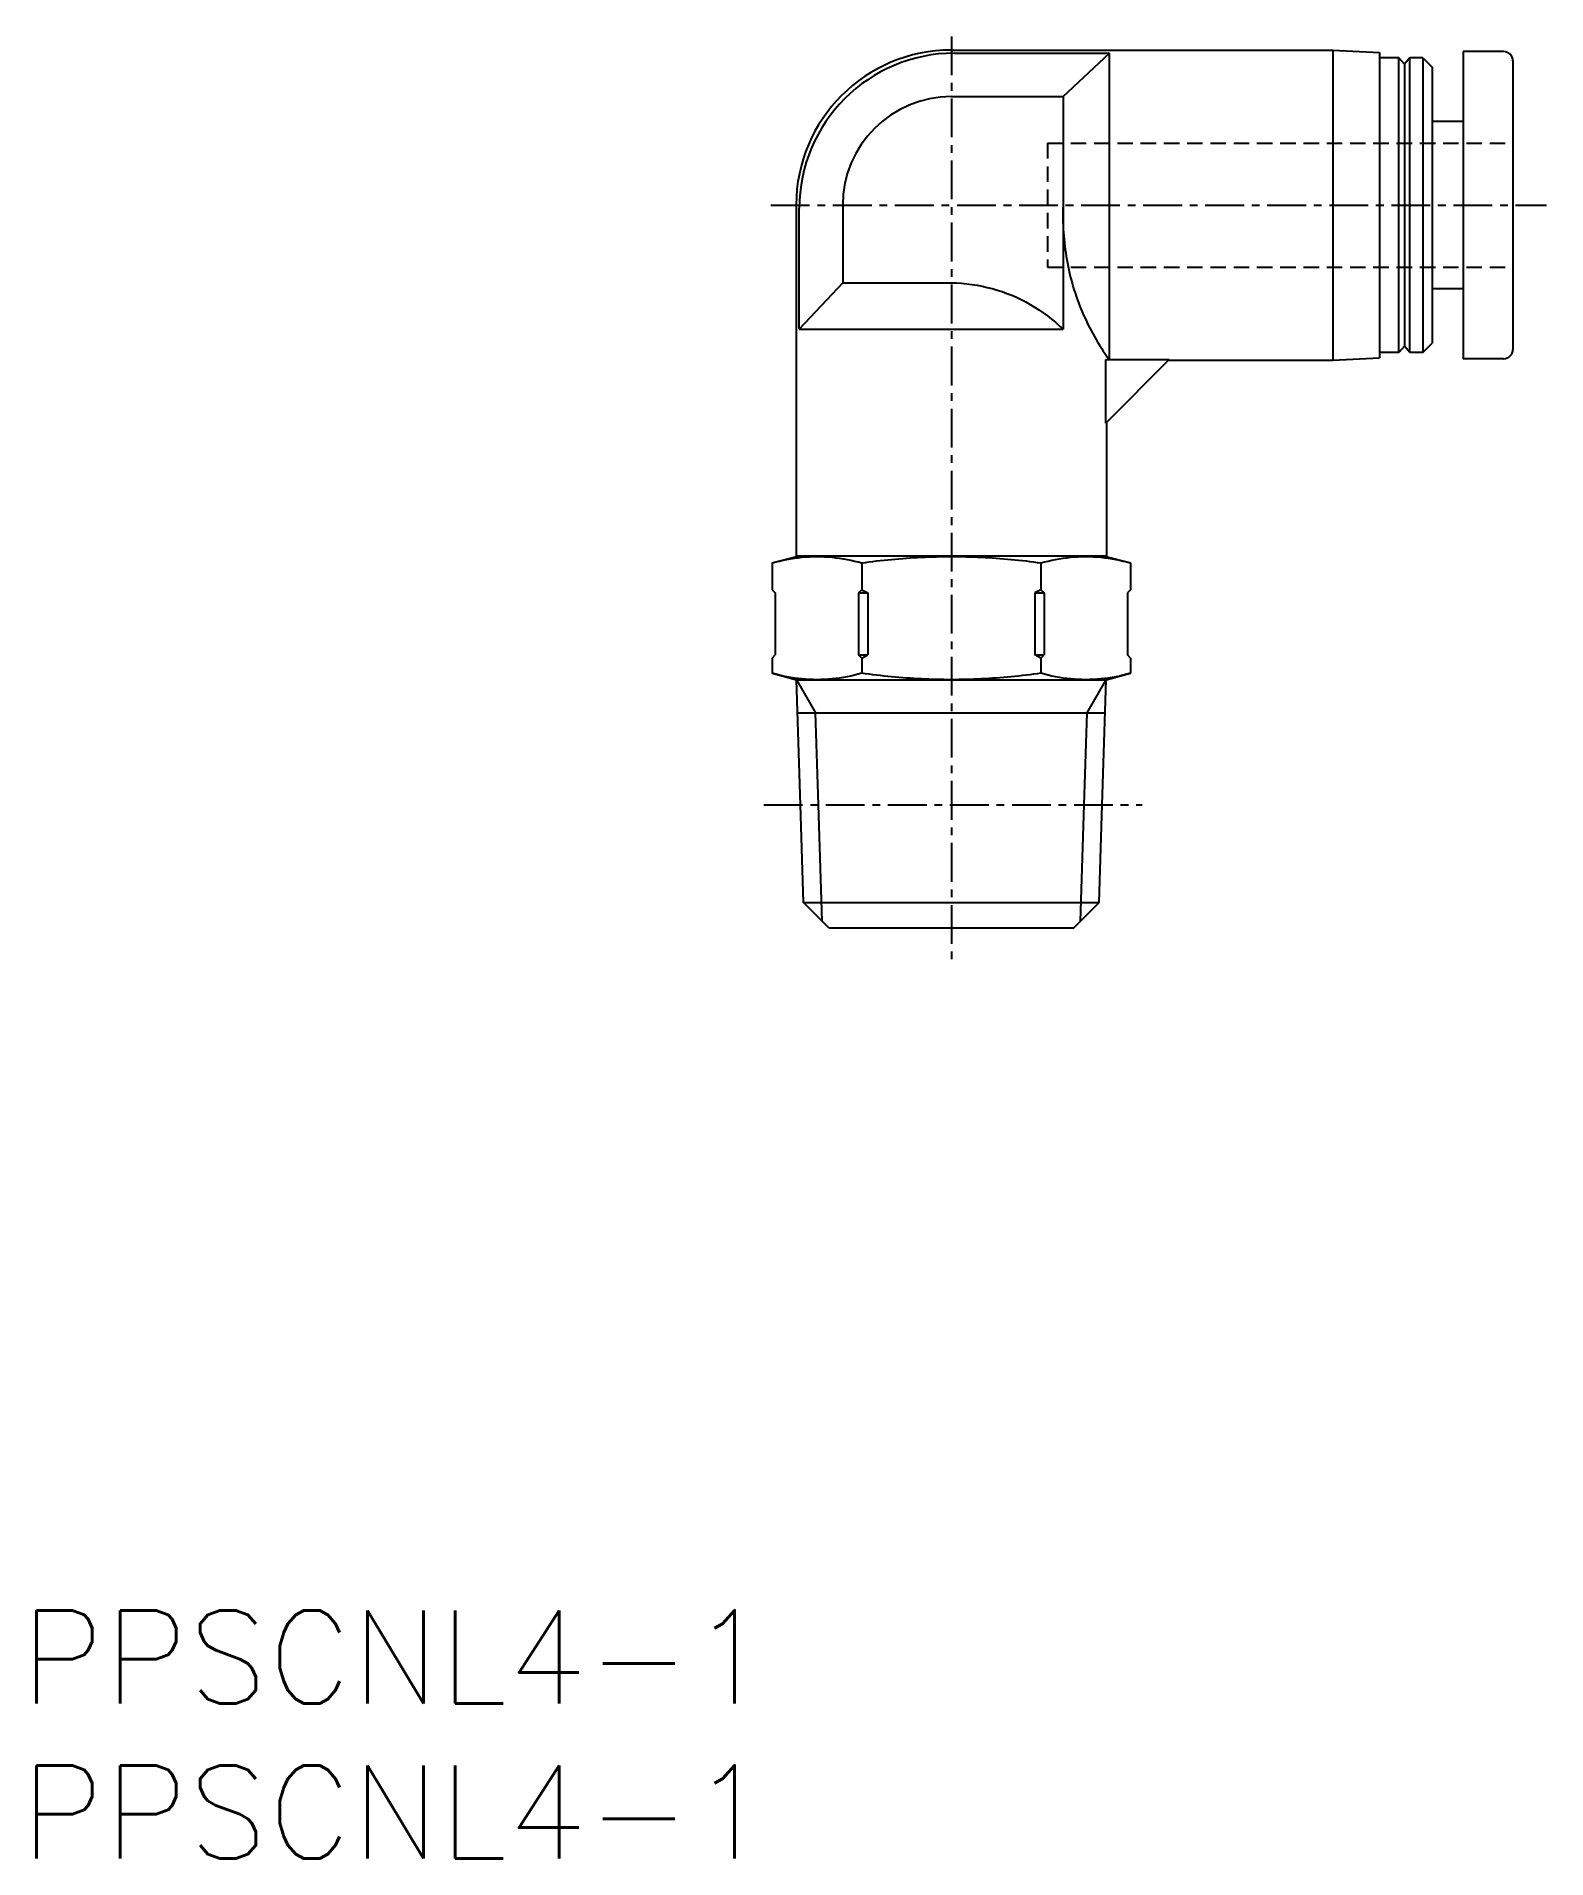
# Model space of a CAD drawing. Extents: x 0.5 to 49.2, y 0 to 58.7.
import ezdxf

# ---------------------------------------------------------------- set-up
doc = ezdxf.new("R2010")
doc.units = 0
doc.linetypes.add('CENTER', pattern=[2, 1.25, -0.25, 0.25, -0.25])
doc.linetypes.add('DASHED', pattern=[0.75, 0.5, -0.25])
doc.layers.get('0').update_dxf_attribs({"linetype": 'CONTINUOUS'})
doc.layers.add('CENTER', color=1, linetype='CENTER')
doc.styles.get("Standard").update_dxf_attribs({"font": 'txt.shx'})

# ---------------------------------------------------------------- blocks, each defined once
blk = doc.blocks.new('*U7')
at = {"color": 7, "linetype": 'CONTINUOUS'}
blk.add_text('PPSCNL4-1', height=3, dxfattribs=at).set_placement((0, 0))
blk = doc.blocks.new('*U8')
at = {"color": 7, "linetype": 'CONTINUOUS'}
blk.add_text('PPSCNL4-1', height=3, dxfattribs=at).set_placement((0, 5))

msp = doc.modelspace()

# ---------------------------------------------------------------- linework, layer by layer
at = {"color": 7, "linetype": 'CONTINUOUS'}
for p, q in [((30, 58.3), (42.3, 58.3)), ((30.101, 58.199), (35.1, 58.199)), ((33.6, 56.8), (35.1, 58.199)), ((35.1, 48.325), (35.1, 58.199)), ((42.3, 58.3), (43.8, 58.221)), ((42.3, 58.3), (42.3, 48.3)), ((43.8, 58.221), (43.8, 48.379)), ((47.8, 58.25), (46.5, 58.25)), ((46.5, 58.25), (46.5, 48.35)), ((44.425, 58.05), (43.8, 58.05)), ((44.6, 57.85), (44.425, 58.05)), ((44.425, 48.55), (44.425, 58.05)), ((44.775, 58.05), (44.6, 57.85)), ((44.6, 57.85), (44.6, 48.75)), ((44.775, 48.55), (44.775, 58.05)), ((45.2, 58.05), (44.775, 58.05)), ((45.2, 58.05), (45.2, 48.55)), ((45.2, 58.05), (45.5, 57.75)), ((45.5, 57.75), (45.5, 48.85)), ((48.1, 57.95), (48.1, 48.65)), ((30, 56.8), (33.6, 56.8)), ((33.6, 56.8), (33.6, 49.3)), ((46.5, 56), (45.5, 56)), ((25, 53.3), (25, 42)), ((25.101, 49.3), (25.101, 53.199)), ((26.5, 53.3), (26.5, 50.8)), ((26.5, 50.8), (25.101, 49.3)), ((26.5, 50.8), (30, 50.8)), ((46.5, 50.6), (45.5, 50.6)), ((25.101, 49.3), (33.6, 49.3)), ((45.2, 48.55), (45.5, 48.85)), ((37.025, 48.325), (34.975, 46.275)), ((34.975, 48.325), (37.025, 48.325)), ((34.975, 46.275), (34.975, 48.325)), ((37, 48.3), (42.3, 48.3)), ((42.3, 48.3), (43.8, 48.379)), ((44.425, 48.55), (43.8, 48.55)), ((44.6, 48.75), (44.425, 48.55)), ((44.775, 48.55), (44.6, 48.75)), ((45.2, 48.55), (44.775, 48.55)), ((47.8, 48.35), (46.5, 48.35)), ((35, 46.3), (35, 42)), ((24.226, 41.766), (25.1, 42)), ((24.226, 41.766), (24.226, 40.9)), ((25, 42), (35, 42)), ((27.113, 41.766), (27.113, 40.9)), ((32.887, 41.766), (32.887, 40.9)), ((34.9, 42), (35.773, 41.766)), ((35.773, 41.766), (35.773, 40.9)), ((24.226, 40.9), (24.326, 40.8)), ((24.326, 40.8), (24.326, 38.8)), ((27.113, 40.9), (27.013, 40.8)), ((27.013, 40.8), (27.313, 40.8)), ((27.013, 40.8), (27.013, 38.8)), ((27.113, 40.9), (27.313, 40.8)), ((27.313, 40.8), (27.313, 38.8)), ((32.887, 40.9), (32.687, 40.8)), ((32.687, 40.8), (32.687, 38.8)), ((32.687, 40.8), (32.987, 40.8)), ((32.887, 40.9), (32.987, 40.8)), ((32.987, 40.8), (32.987, 38.8)), ((35.773, 40.9), (35.674, 40.8)), ((35.674, 40.8), (35.674, 38.8)), ((24.226, 38.7), (24.326, 38.8)), ((27.013, 38.8), (27.313, 38.8)), ((27.113, 38.7), (27.013, 38.8)), ((27.113, 38.7), (27.313, 38.8)), ((32.887, 38.7), (32.687, 38.8)), ((32.687, 38.8), (32.987, 38.8)), ((32.887, 38.7), (32.987, 38.8)), ((35.773, 38.7), (35.674, 38.8)), ((24.226, 38.7), (24.226, 38.21)), ((24.226, 38.21), (25.01, 38)), ((27.113, 38.7), (27.113, 38.21)), ((32.887, 38.7), (32.887, 38.21)), ((34.99, 38), (35.773, 38.21)), ((35.773, 38.7), (35.773, 38.21)), ((25.01, 38), (34.99, 38)), ((25.136, 33.97), (25.01, 38)), ((25.01, 38), (25.624, 36.936)), ((34.376, 36.936), (34.99, 38)), ((34.864, 33.97), (34.99, 38)), ((25.043, 36.936), (34.957, 36.936)), ((25.717, 33.97), (25.624, 36.936)), ((34.283, 33.97), (34.376, 36.936)), ((25.235, 30.815), (25.136, 33.97)), ((25.834, 30.216), (25.717, 33.97)), ((34.166, 30.216), (34.283, 33.97)), ((34.765, 30.815), (34.864, 33.97)), ((25.235, 30.815), (34.765, 30.815)), ((26.05, 30), (25.235, 30.815)), ((33.95, 30), (34.765, 30.815)), ((26.05, 30), (33.95, 30))]:
    msp.add_line(p, q, dxfattribs=at)
at = {"color": 3, "linetype": 'DASHED'}
for p, q in [((33.1, 55.3), (48.1, 55.3)), ((33.1, 55.3), (33.1, 51.3)), ((33.1, 51.3), (48.1, 51.3))]:
    msp.add_line(p, q, dxfattribs=at)
at = {"color": 7, "linetype": 'CONTINUOUS'}
for points in [[(33.6, 53.3, 0.052044), (33.72, 51.544, 0.057919), (34.219, 49.857, 0.053732), (35.083, 48.323)], [(30, 50.8, -0.058645), (31.315, 50.61, -0.066883), (32.541, 50.1, -0.059122), (33.6, 49.3)], [(24.226, 41.766, -0.045554), (25.182, 41.949, -0.049101), (26.157, 41.949, -0.045571), (27.113, 41.766)], [(27.113, 41.766, -0.023632), (29.034, 41.95, -0.024096), (30.966, 41.95, -0.023634), (32.887, 41.766)], [(32.887, 41.766, -0.045554), (33.842, 41.949, -0.049101), (34.817, 41.949, -0.045571), (35.773, 41.766)], [(27.113, 38.21, -0.045554), (26.158, 38.027, -0.049101), (25.183, 38.027, -0.045571), (24.226, 38.21)], [(32.887, 38.21, -0.023632), (30.966, 38.026, -0.024096), (29.034, 38.026, -0.023634), (27.113, 38.21)], [(35.773, 38.21, -0.045554), (34.818, 38.027, -0.049101), (33.843, 38.027, -0.045571), (32.887, 38.21)]]:
    msp.add_lwpolyline(points, format="xyb", dxfattribs=at)
for centre, radius, start, end in [((30, 53.3), 5, 90, 180), ((30.101, 53.199), 5, 90, 180), ((47.8, 57.95), 0.3, 0, 90), ((30, 53.3), 3.5, 90, 180), ((47.8, 48.65), 0.3, 270, 0)]:
    msp.add_arc(centre, radius, start, end, dxfattribs=at)
at = {"layer": 'CENTER', "color": 1, "linetype": 'CENTER'}
for p, q in [((30, 58.739), (30, 28.765)), ((24.184, 53.3), (49.183, 53.3)), ((23.956, 33.97), (36.154, 33.97))]:
    msp.add_line(p, q, dxfattribs=at)

# ---------------------------------------------------------------- block references
at = {"color": 7, "linetype": 'CONTINUOUS'}
for name in ['*U8', '*U7']:
    msp.add_blockref(name, (0, 0), dxfattribs=at)

doc.saveas('drawing.dxf')
